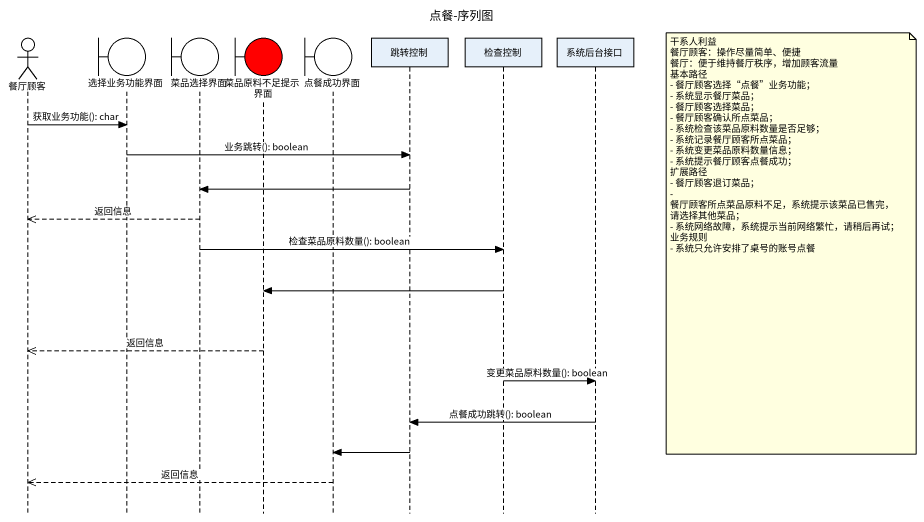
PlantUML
@startuml
title 点餐-序列图
hide footbox
actor 餐厅顾客
boundary 选择业务功能界面
boundary 菜品选择界面
boundary 菜品原料不足提示界面 #FF0000
boundary 点餐成功界面
participant 跳转控制
participant 检查控制
participant 系统后台接口

餐厅顾客 -> 选择业务功能界面 : 获取业务功能(): char
选择业务功能界面 -> 跳转控制 : 业务跳转(): boolean
跳转控制 -> 菜品选择界面
菜品选择界面 -->> 餐厅顾客 : 返回信息
note right of 系统后台接口
  干系人利益
  餐厅顾客：操作尽量简单、便捷
  餐厅：便于维持餐厅秩序，增加顾客流量
  基本路径
  - 餐厅顾客选择“点餐”业务功能；
  - 系统显示餐厅菜品；
  - 餐厅顾客选择菜品；
  - 餐厅顾客确认所点菜品；
  - 系统检查该菜品原料数量是否足够；
  - 系统记录餐厅顾客所点菜品；
  - 系统变更菜品原料数量信息；
  - 系统提示餐厅顾客点餐成功；
  扩展路径
  - 餐厅顾客退订菜品；
  - 餐厅顾客所点菜品原料不足，系统提示该菜品已售完，请选择其他菜品；
  - 系统网络故障，系统提示当前网络繁忙，请稍后再试；
  业务规则
  - 系统只允许安排了桌号的账号点餐
end note
菜品选择界面 -> 检查控制 : 检查菜品原料数量(): boolean
检查控制 -> 菜品原料不足提示界面
菜品原料不足提示界面 -->> 餐厅顾客 : 返回信息
检查控制 -> 系统后台接口 : 变更菜品原料数量(): boolean
系统后台接口 -> 跳转控制 : 点餐成功跳转(): boolean
跳转控制 -> 点餐成功界面
点餐成功界面 -->> 餐厅顾客 : 返回信息
@enduml
